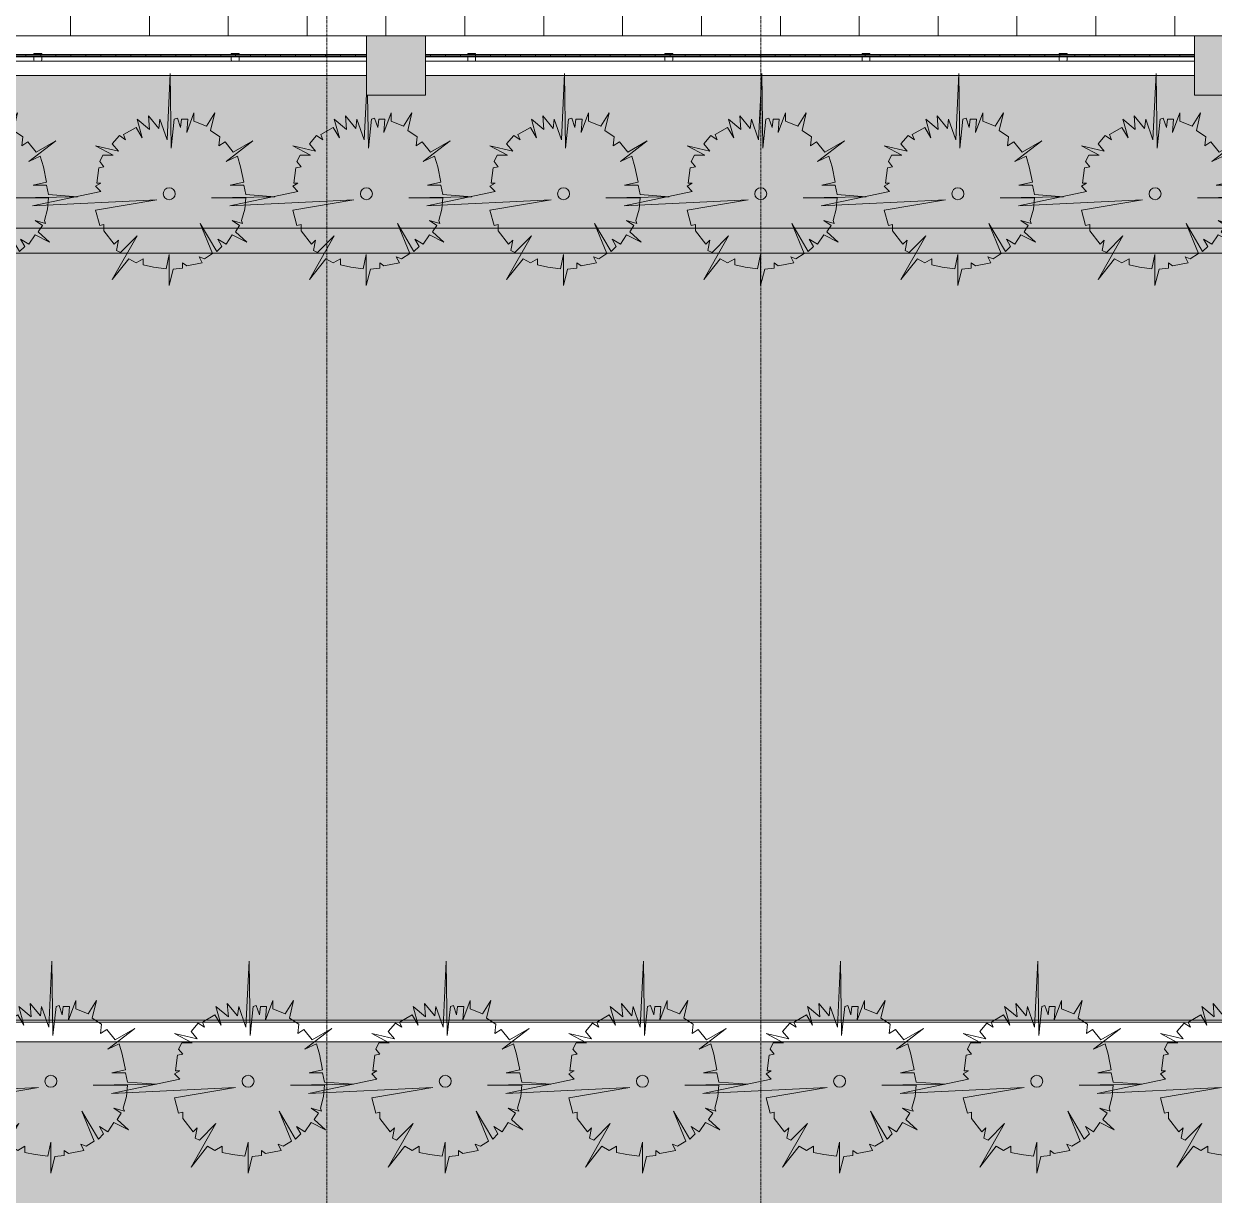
# Model space of a CAD drawing. Header units: millimetres. Extents: x 5357 to 259384, y -16348 to 109893.
# Drawn here: x 104415 to 110452, y 78541 to 84480 of the extents above; entities that cross this region are included whole.
import ezdxf

# ---------------------------------------------------------------- set-up
doc = ezdxf.new("R2010")
doc.units = ezdxf.units.MM
doc.linetypes.add('Double dash', pattern=[41.999998, 12, -6, 6, -6, 6, -6])
doc.linetypes.add('Grid Line', pattern=[22.225, 12.7, -3.175, 3.175, -3.175])
for name, color, linetype, lineweight in [('A-FLOR', 192, 'Continuous', 9), ('A-FLOR-HRAL', 11, 'Continuous', 9), ('A-FLOR-PATT', 8, 'Continuous', 9), ('A-WALL', 113, 'Continuous', 9), ('C-PROP-LINE', 91, 'Double dash', 18), ('G-IMPT', 8, 'Continuous', 9), ('L-PLNT-1', 7, 'Continuous', 9), ('S-COLS', 52, 'Continuous', 9), ('S-COLS-3', 53, 'Continuous', 9), ('S-COLS-5', 52, 'Continuous', 18), ('S-GRID-1', 1, 'Grid Line', 9)]:
    doc.layers.add(name, color=color, linetype=linetype, lineweight=lineweight)
pattern_1 = [(0, (167.64, 11.2), (558.8, 558.8), [83.82, -16.764, 22.352, -16.764, -419.1]), (0, (167.64, 11.2), (558.8, 558.8), [-139.7, 83.82, -335.28]), (0, (139.7, 27.94), (558.8, 558.8), [55.88, -41.91, 83.82, -41.91, -335.28]), (0, (139.7, 27.94), (558.8, 558.8), [-223.52, 55.88, -279.4]), (0, (335.3, 251.46), (558.8, 558.8), [69.85, -27.94, 69.85, -391.16]), (0, (55.9, 363.2), (558.8, 558.8), [27.94, -55.88, 27.94, -447.04]), (90, (111.76, 363.2), (-558.8, 558.8), [50.292, -508.508]), (90, (279.4, 27.94), (-558.8, 558.8), [55.88, -502.92]), (90, (419.1, 251.46), (-558.8, 558.8), [55.88, -502.92]), (45, (352.04, 22.35), (0, 558.7996), [55.88, -734.383]), (135, (206.76, 22.35), (-558.7996, 0), [55.88, -734.383]), (63.435, (335.28, 25.15), (-0.0005, 558.8001), [55.88, -1193.635]), (75.964, (307.34, 27.94), (-0.00237, 558.80038), [55.88, -2248.111]), (75.964, (447.04, 251.46), (-0.00237, 558.80038), [44.704, -2259.287]), (75.964, (122.94, 363.22), (-0.00237, 558.80038), [39.116, -2264.875]), (104.036, (251.46, 27.94), (0.00237, 558.80038), [55.88, -2248.111]), (104.036, (391.16, 251.46), (0.00237, 558.80038), [44.704, -2259.287]), (104.036, (100.58, 363.22), (0.00237, 558.80038), [39.116, -2264.875]), (116.565, (223.52, 25.15), (0.0005, 558.8001), [55.88, -1193.634])]

# ---------------------------------------------------------------- blocks, each defined once
blk = doc.blocks.new('M_Concrete-Rectangular-Column2 - 300x300-2025390-TKCS_MB CẢNH QUAN CÂY XANH')
at = {"layer": 'S-COLS-3'}
blk.add_hatch(color=256, dxfattribs=at).paths.add_polyline_path([(-150, 150), (-150, -150), (150, -150), (150, 150)])
at = {"layer": 'S-COLS-5'}
for p, q in [((-150, 150), (150, 150)), ((-150, -150), (-150, 150)), ((150, 150), (150, -150)), ((150, -150), (-150, -150))]:
    blk.add_line(p, q, dxfattribs=at)
blk = doc.blocks.new('NBS_CLDPhysicalSecuritySystems_MtlMeshPnlFncngSym_CLDModsecSecurusS3_InfillPanel - NBS_CLDPhysicalSecuritySystems_MtlMeshPnlFncngSym_CLDModsecSecurusS2_InfillPanel-2369432-TKCS_MB CẢNH QUAN CÂY XANH')
at = {"layer": 'A-FLOR-HRAL'}
h = blk.add_hatch(dxfattribs=at)
h.set_pattern_fill('FP_39', color=256, style=0, pattern_type=2)
h.set_pattern_definition([(180, (609.6, 0), (-2e-15, 13), []), (90, (609.6, 0), (76, -5e-15), [])])
h.paths.add_polyline_path([(0, -6), (3900, -6), (3900, 6), (0, 6)])
for p, q in [((0, 6), (3900, 6)), ((214, 11), (254, 11)), ((214, 6), (214, 11)), ((254, 6), (214, 6)), ((254, 11), (254, 6)), ((1214, 11), (1254, 11)), ((1214, 6), (1214, 11)), ((1254, 6), (1214, 6)), ((1254, 11), (1254, 6)), ((2214, 11), (2254, 11)), ((2214, 6), (2214, 11)), ((2254, 6), (2214, 6)), ((2254, 11), (2254, 6)), ((3214, 11), (3254, 11)), ((3214, 6), (3214, 11)), ((3254, 6), (3214, 6)), ((3254, 11), (3254, 6)), ((3900, -6), (0, -6)), ((0, -27), (218, -27)), ((214, -6), (254, -6)), ((214, -23), (214, -6)), ((250, -27), (218, -27)), ((250, -27), (1218, -27)), ((254, -6), (254, -23)), ((1214, -6), (1254, -6)), ((1214, -23), (1214, -6)), ((1250, -27), (1218, -27)), ((1250, -27), (2218, -27)), ((1254, -6), (1254, -23)), ((2214, -6), (2254, -6)), ((2214, -23), (2214, -6)), ((2250, -27), (2218, -27)), ((2250, -27), (3218, -27)), ((2254, -6), (2254, -23)), ((3214, -6), (3254, -6)), ((3214, -23), (3214, -6)), ((3250, -27), (3218, -27)), ((3250, -27), (3900, -27)), ((3254, -6), (3254, -23))]:
    blk.add_line(p, q, dxfattribs=at)
for centre, start, end in [((218, -23), 180, 270), ((250, -23), 270, 0), ((1218, -23), 180, 270), ((1250, -23), 270, 0), ((2218, -23), 180, 270), ((2250, -23), 270, 0), ((3218, -23), 180, 270), ((3250, -23), 270, 360)]:
    blk.add_arc(centre, 4, start, end, dxfattribs=at)
blk = doc.blocks.new('CAY MAI VAN PHUC - CAY DUC SOC_dwg-2256080-TKCS_MB CẢNH QUAN CÂY XANH')
at = {"layer": 'G-IMPT', "flags": 128}
blk.add_lwpolyline([(32.8, 479.5), (12.9, 293.4), (6.2, 771.8), (-13.8, 346.6), (-60.3, 479.5), (-67, 419.7), (-133.5, 499.4), (-126.8, 413), (-206.6, 479.5), (-173.4, 359.9), (-213.3, 426.3), (-293.1, 379.8), (-279.8, 346.6), (-319.7, 373.2), (-366.2, 320), (-326.3, 273.5), (-472.6, 306.7), (-359.6, 246.9), (-426.1, 246.9), (-446, 207.1), (-419.4, 173.8), (-452.7, 167.2), (-466, 67.5), (-439.4, 67.5), (-472.6, 47.6), (-439.4, 14.4), (-878.3, -78.6), (-80.3, -38.8), (-472.6, -105.2), (-446, -204.9), (-419.4, -198.2), (-419.4, -238.1), (-352.9, -324.5), (-326.3, -297.9), (-339.6, -364.4), (-313, -377.6), (-206.6, -271.3), (-366.2, -550.4), (-259.8, -417.5), (-213.3, -444.1), (-166.7, -417.5), (-166.7, -457.4), (-100.2, -470.7), (-19.9, -481.4), (-0.5, -390.9), (-0.5, -590.3), (26.2, -484), (86, -477.3), (86, -444.1), (112.6, -464), (212.4, -444.1), (192.4, -404.2), (225.7, -417.5), (278.9, -384.3), (199.1, -191.6), (305.5, -371), (338.7, -337.8), (312.1, -291.3), (365.3, -324.5), (405.2, -264.7), (498.3, -311.2), (425.2, -244.8), (451.8, -204.9), (405.2, -171.7), (471.7, -191.6), (465.1, -171.7), (485, -98.6), (491.7, -25.5), (272.2, -25.5), (677.9, -18.8), (491.7, -5.6), (478.4, 54.2), (391.9, 54.2), (478.4, 74.2), (458.4, 173.8), (438.5, 240.3), (365.3, 207.1), (538.2, 340), (411.9, 266.9), (358.7, 333.3), (318.8, 306.7), (325.4, 366.5), (265.6, 406.4), (292.2, 519.4), (239, 433), (159.2, 466.2), (159.2, 519.4), (112.6, 393.1), (119.3, 479.5), (79.4, 479.5), (72.7, 426.3), (52.8, 486.1)], close=True, dxfattribs=at)
at = {"layer": 'G-IMPT'}
blk.add_circle((0, 0), 38.6, dxfattribs=at)
blk = doc.blocks.new('CAY MAI VAN PHUC - CAY BONG TRANG-2256081-TKCS_MB CẢNH QUAN CÂY XANH')
at = {"xscale": 0.7894736842105263, "yscale": 0.7894736842105263, "zscale": 0.7894736842105263}
blk.add_blockref('CAY MAI VAN PHUC - CAY DUC SOC_dwg-2256080-TKCS_MB CẢNH QUAN CÂY XANH', (0, 0), dxfattribs=at)
blk = doc.blocks.new('CAY MAI VAN PHUC - CAY DUC SOC_dwg-V348-TKCS_MB CẢNH QUAN CÂY XANH')
at = {"layer": 'G-IMPT', "flags": 128}
for points in [[(0, 639.7), (-13.8, 346.6), (-60.3, 479.5), (-67, 419.7), (-133.5, 499.4), (-126.8, 413), (-206.6, 479.5), (-173.4, 359.9), (-213.3, 426.3), (-293.1, 379.8), (-279.8, 346.6), (-319.7, 373.2), (-366.2, 320), (-326.3, 273.5), (-472.6, 306.7), (-359.6, 246.9), (-426.1, 246.9), (-446, 207.1), (-419.4, 173.8), (-452.7, 167.2), (-466, 67.5), (-439.4, 67.5), (-472.6, 47.6), (-439.4, 14.4), (-878.3, -78.6), (-80.3, -38.8), (-472.6, -105.2), (-446, -204.9), (-419.4, -198.2), (-419.4, -238.1), (-352.9, -324.5), (-326.3, -297.9), (-339.6, -364.4), (-313, -377.6), (-206.6, -271.3), (-366.2, -550.4), (-259.8, -417.5), (-213.3, -444.1), (-166.7, -417.5), (-166.7, -457.4), (-100.2, -470.7), (-19.9, -481.4), (-0.5, -390.9), (-0.5, -590.3), (26.2, -484), (86, -477.3), (86, -444.1), (112.6, -464), (212.4, -444.1), (192.4, -404.2), (225.7, -417.5), (278.9, -384.3), (199.1, -191.6), (305.5, -371), (338.7, -337.8), (312.1, -291.3), (365.3, -324.5), (405.2, -264.7), (498.3, -311.2), (425.2, -244.8), (451.8, -204.9), (405.2, -171.7), (471.7, -191.6), (465.1, -171.7), (485, -98.6), (491.7, -25.5), (272.2, -25.5), (677.9, -18.8), (491.7, -5.6), (478.4, 54.2), (391.9, 54.2), (478.4, 74.2), (458.4, 173.8), (438.5, 240.3), (365.3, 207.1), (538.2, 340), (411.9, 266.9), (358.7, 333.3), (318.8, 306.7), (325.4, 366.5), (265.6, 406.4), (292.2, 519.4), (239, 433), (159.2, 466.2), (159.2, 519.4), (112.6, 393.1), (119.3, 479.5), (79.4, 479.5), (72.7, 426.3), (52.8, 486.1), (32.8, 479.5)], [(32.8, 479.5), (12.9, 293.4), (8.1, 633.3)]]:
    blk.add_lwpolyline(points, dxfattribs=at)
at = {"layer": 'G-IMPT'}
blk.add_circle((0, 0), 38.6, dxfattribs=at)
blk = doc.blocks.new('CAY MAI VAN PHUC - CAY BONG TRANG-V349-TKCS_MB CẢNH QUAN CÂY XANH')
at = {"xscale": 0.7894736842105263, "yscale": 0.7894736842105263, "zscale": 0.7894736842105263}
blk.add_blockref('CAY MAI VAN PHUC - CAY DUC SOC_dwg-V348-TKCS_MB CẢNH QUAN CÂY XANH', (0, 0), dxfattribs=at)
blk = doc.blocks.new('Family - ___-1476882-TKCS_MB CẢNH QUAN CÂY XANH')
at = {"layer": 'C-PROP-LINE'}
blk.add_line((33103.5, 84418.2), (127801.6, 84418.2), dxfattribs=at)

msp = doc.modelspace()

# ---------------------------------------------------------------- hatches: boundary and pattern name
at = {"layer": 'A-FLOR-PATT'}
h = msp.add_hatch(dxfattribs=at)
h.set_pattern_fill('FP_14', color=256, style=0, pattern_type=2)
h.set_pattern_definition([(90, (81451.8, 48336.34), (-400, 2e-14), []), (180, (81451.8, 48336.34), (-5e-14, -400), [])])
h.paths.add_polyline_path([(14081.4, -16346.6), (14081.4, 79336.3), (14075, 79693.3), (14055.9, 80049.7), (14024.1, 80405.3), (13979.6, 80759.5), (13922.5, 81111.9), (13852.8, 81462), (13770.7, 81809.4), (13676.3, 82153.7), (13569.6, 82494.3), (13450.9, 82831), (13320.2, 83163.2), (13177.7, 83490.5), (13023.6, 83812.5), (12858.2, 84128.8), (12681.5, 84439), (12493.9, 84742.7), (12295.6, 85039.6), (12086.8, 85329.1), (11867.8, 85611), (11638.9, 85884.9), (11400.3, 86150.5), (11152.4, 86407.4), (10895.5, 86655.3), (10630, 86893.8), (10356.1, 87122.8), (10074.1, 87341.7), (9784.6, 87550.5), (9487.8, 87748.9), (9184.1, 87936.5), (8873.9, 88113.1), (8557.5, 88278.6), (8235.5, 88432.7), (7908.2, 88575.1), (7576, 88705.8), (7239.4, 88824.6), (6898.7, 88931.3), (6554.4, 89025.7), (6207, 89107.8), (5856.9, 89177.4), (5504.5, 89234.6), (5357.2, 89253.1), (5357.2, 82031.9), (10052.8, 77336.3), (10052.8, -16346.6), (12634.7, -16346.6)])
h.paths.add_polyline_path([(156536.3, -16346.6), (157794.6, -16346.6), (157794.6, -16328.2), (152779.3, -16328.2), (152779.3, -16346.6)])
h.paths.add_polyline_path([(27698.7, -16346.6), (135159.4, -16346.6), (135197.8, -16328.2), (75180.7, -16328.2), (75180.7, -12330.8), (31070.8, -12330.8), (26103.5, -7352), (26103.5, 40986.3), (24603.5, 40986.3), (22103.5, 38486.3), (22103.5, -8023.3), (22132.9, -8371.9), (22174.4, -8719.2), (22228.1, -9064.9), (22293.8, -9408.5), (22371.5, -9749.6), (22461, -10087.7), (22562.4, -10422.5), (22675.4, -10753.6), (22799.9, -11080.5), (22935.8, -11402.8), (23082.8, -11720.2), (23240.9, -12032.3), (23409.7, -12338.6), (23589.2, -12638.9), (23779.1, -12932.6), (23979.2, -13219.6), (24189.1, -13499.4), (24408.7, -13771.7), (24637.7, -14036.1), (24875.9, -14292.4), (25122.8, -14540.1), (25378.2, -14779.1), (25641.9, -15009), (25913.4, -15229.6), (26192.5, -15440.5), (26478.7, -15641.5), (26771.9, -15832.4), (27071.5, -16012.9), (27377.3, -16182.8), (27688.8, -16342)])
h.paths.add_polyline_path([(134801.5, 7588.2), (138601.6, 7588.2), (138601.6, 34637.4), (140779.3, 34637.4), (140779.3, 38986.3), (138279.3, 40986.3), (134801.5, 40986.3), (134801.5, 7888.2)])
h.paths.add_polyline_path([(152779.3, 34637.4), (157794.6, 34637.4), (157794.6, 109893.5), (152779.3, 109893.5), (152779.3, 46773.4)])
h.paths.add_polyline_path([(134801.6, 45986.3), (138279.3, 45986.3), (140779.3, 47986.3), (140779.3, 77336.3), (140773.2, 77721), (140754.7, 78105.2), (140723.9, 78488.6), (140680.8, 78870.9), (140625.5, 79251.5), (140558.1, 79630.2), (140478.5, 80006.6), (140386.9, 80380.2), (140283.4, 80750.7), (140168, 81117.6), (140041, 81480.7), (139902.4, 81839.5), (139752.3, 82193.7), (139591, 82542.9), (139418.5, 82886.8), (139235.2, 83224.9), (139041.1, 83557), (138836.4, 83882.8), (138621.4, 84201.7), (138396.3, 84513.7), (138161.3, 84818.2), (137916.7, 85115.1), (137662.7, 85403.9), (137399.5, 85684.5), (137127.5, 85956.5), (136842.7, 86223.5), (136558.1, 86473.7), (136261.2, 86718.3), (135956.7, 86953.3), (135644.7, 87178.4), (135325.8, 87393.4), (135000.1, 87598), (134668, 87792.2), (134329.8, 87975.5), (133986, 88148), (133636.7, 88309.3), (133282.6, 88459.3), (132923.7, 88598), (132560.6, 88725), (132193.7, 88840.4), (131823.2, 88943.9), (131449.6, 89035.5), (131073.3, 89115), (130694.5, 89182.5), (130313.9, 89237.8), (129931.6, 89280.9), (129548.2, 89311.7), (129164, 89330.2), (128779.3, 89336.3), (87752.6, 89336.3), (85252.6, 86836.3), (85252.6, 84418.2), (127801.6, 84418.2), (134801.6, 77417.7), (134801.6, 45986.4)])
h.paths.add_polyline_path([(24724.1, 45986.3), (26103.5, 45986.3), (26103.5, 77418.2), (33103.5, 84418.2), (75452.6, 84418.2), (75452.6, 86836.3), (72952.6, 89336.3), (32081.4, 89336.3), (31731.6, 89330.2), (31382.3, 89311.9), (31033.8, 89281.3), (30686.6, 89238.6), (30341.1, 89183.8), (29997.8, 89116.9), (29657, 89038), (29319.2, 88947.3), (28984.7, 88844.8), (28654, 88730.7), (28327.6, 88605), (28005.7, 88468.1), (27688.8, 88319.9), (27377.3, 88160.8), (27071.5, 87990.9), (26771.9, 87810.4), (26478.7, 87619.5), (26192.5, 87418.5), (25913.4, 87207.6), (25641.9, 86987), (25378.2, 86757.1), (25122.8, 86518.1), (24832.3, 86223.5), (24637.7, 86014.1), (24408.7, 85749.7), (24189.1, 85477.4), (23979.2, 85197.6), (23779.1, 84910.6), (23589.2, 84616.8), (23409.7, 84316.6), (23240.9, 84010.3), (23082.8, 83698.2), (22935.8, 83380.8), (22799.9, 83058.5), (22675.4, 82731.6), (22562.4, 82400.5), (22461, 82065.7), (22371.5, 81727.6), (22293.8, 81386.5), (22228.1, 81042.9), (22174.4, 80697.2), (22132.9, 80349.9), (22103.5, 80001.3), (22103.5, 48486.3), (24603.5, 45986.3)])
h.paths.add_polyline_path([(5357.2, 97336.3), (130779.3, 97336.3), (131136.3, 97342.7), (131492.7, 97361.8), (131848.3, 97393.6), (132202.5, 97438.1), (132554.9, 97495.2), (132905, 97564.9), (133252.4, 97647), (133596.7, 97741.4), (133937.3, 97848.1), (134274, 97966.8), (134606.2, 98097.5), (134933.5, 98240), (135255.5, 98394.1), (135571.8, 98559.5), (135882, 98736.2), (136185.8, 98923.8), (136482.6, 99122.1), (136772.1, 99330.9), (137054, 99549.9), (137328, 99778.8), (137593.5, 100017.4), (137850.4, 100265.3), (138098.3, 100522.2), (138336.8, 100787.7), (138565.8, 101061.6), (138784.8, 101343.6), (138993.6, 101633.1), (139191.9, 101929.9), (139379.5, 102233.6), (139556.1, 102543.8), (139721.6, 102860.2), (139875.7, 103182.2), (140018.1, 103509.5), (140148.8, 103841.7), (140267.6, 104178.3), (140374.3, 104519), (140468.7, 104863.3), (140550.8, 105210.7), (140620.5, 105560.8), (140682, 105948.5), (140722.1, 106267.4), (140753.9, 106622.9), (140773, 106979.4), (140779.3, 107336.3), (140779.3, 109893.5), (135779.3, 109893.5), (135779.3, 107336.3), (130779.3, 102336.3), (5357.2, 102336.3), (5357.2, 99924.4)])
h = msp.add_hatch(dxfattribs=at)
h.set_pattern_fill('FP_23', color=256, style=0, pattern_type=2)
h.set_pattern_definition(pattern_1)
h.paths.add_polyline_path([(134501.6, 61586.3), (134501.6, 61698.2), (134601.5, 61698.2), (134601.5, 65498.2), (134501.6, 65498.2), (134501.6, 65798.2), (134601.5, 65798.2), (134601.5, 69598.2), (134501.6, 69598.2), (134501.6, 69898.2), (134601.5, 69898.2), (134601.5, 73698.2), (134501.6, 73698.2), (134501.6, 73998.2), (134601.5, 73998.2), (134601.5, 77118.2), (134501.6, 77118.2), (134501.6, 77294), (134377.4, 77418.2), (134448.1, 77488.9), (131278.2, 80658.8), (131207.5, 80588.1), (130995.4, 80800.2), (131066.1, 80870.9), (127872.3, 84064.7), (127801.6, 83994), (127677.4, 84118.2), (127501.6, 84118.2), (127501.6, 84218.2), (123252.6, 84218.2), (123252.6, 84118.2), (122952.6, 84118.2), (122952.6, 84218.2), (119052.6, 84218.2), (119052.6, 84118.2), (118752.6, 84118.2), (118752.6, 84218.2), (114852.6, 84218.2), (114852.6, 84118.2), (114552.6, 84118.2), (114552.6, 84218.2), (110652.6, 84218.2), (110652.6, 84118.2), (110352.6, 84118.2), (110352.6, 84218.2), (106452.6, 84218.2), (106452.6, 84118.2), (106152.6, 84118.2), (106152.6, 84218.2), (102252.6, 84218.2), (102252.6, 84118.2), (101952.6, 84118.2), (101952.6, 84218.2), (98052.6, 84218.2), (98052.6, 84118.2), (97752.6, 84118.2), (97752.6, 84218.2), (93852.6, 84218.2), (93852.6, 84118.2), (93552.6, 84118.2), (93552.6, 84218.2), (89652.6, 84218.2), (89652.6, 84118.2), (89352.6, 84118.2), (89352.6, 84218.2), (85452.6, 84218.2), (85452.6, 84118.2), (85359.8, 84118.2), (85366.1, 84038.1), (85387.9, 83940.7), (85411.4, 83871.4), (85452.6, 83788.4), (85502, 83714.5), (85561.8, 83646.2), (85630.1, 83586.3), (85705.6, 83535.9), (85787, 83495.8), (85872.9, 83466.6), (85962, 83448.9), (86052.6, 83442.9), (128221.4, 83442.9), (133911.5, 77756.8), (133913.8, 62056.5), (133920.3, 61998.1), (133941.1, 61921.3), (133964.9, 61863.9), (134005.1, 61798.3), (134055, 61739.9), (134113.5, 61689.9), (134179, 61649.7), (134260.7, 61617.8), (134324.8, 61602.4), (134401.5, 61596.3), (134501.6, 61596.3), (134501.6, 61586.3)])
h = msp.add_hatch(dxfattribs=at)
h.set_pattern_fill('FP_57', color=256, style=0, pattern_type=2)
h.set_pattern_definition([(37.5, (0, 0), (-17.8824, 546.968), [7.376, -424.107, 7.376, -475.204, -461.289]), (37.5, (0, 0), (-17.8824, 546.968), [-914.063, 7.376, -453.913]), (7.5, (0, 0), (502.3874, 801.1234), [7.376, -225.398, 7.376, -381.526, -149.032]), (7.5, (0, 0), (502.3874, 801.1234), [-621.676, 7.376, -141.656]), (327.5, (-349.16, 0), (884.0133, 1.6066), [7.376, -134.559, 7.376, -503.591, -667.095]), (327.5, (-349.16, 0), (884.0133, 1.6066), [-652.902, 7.376, -659.719]), (317.5, (-349.16, 0), (853.3503, 249.1463), [7.376, -63.591, 7.376, -327.591, -383.225]), (317.5, (-349.16, 0), (853.3503, 249.1463), [-405.935, 7.376, -375.849])])
h.paths.add_polyline_path([(134401.5, 61466.3), (134501.6, 61466.3), (134501.6, 61596.3), (134401.5, 61596.3), (134324.8, 61602.4), (134250.1, 61620.3), (134179, 61649.7), (134113.5, 61689.9), (134055, 61739.9), (134005.1, 61798.3), (133964.9, 61863.9), (133935.5, 61934.9), (133917.5, 62009.7), (133911.5, 62086.3), (133911.5, 77756.8), (128221.4, 83442.9), (86052.6, 83442.9), (85962, 83448.9), (85872.9, 83466.6), (85787, 83495.8), (85705.6, 83535.9), (85630.1, 83586.3), (85561.8, 83646.2), (85502, 83714.5), (85451.5, 83789.9), (85411.4, 83871.4), (85382.2, 83957.3), (85364.5, 84046.4), (85359.8, 84118.2), (85233.7, 84118.2), (85238.5, 84038.1), (85256.4, 83940.7), (85285.9, 83846.2), (85326.5, 83755.9), (85377.7, 83671.1), (85438.8, 83593.2), (85508.8, 83523.2), (85586.8, 83462.1), (85671.5, 83410.9), (85761.8, 83370.2), (85856.3, 83340.8), (85953.7, 83322.9), (86052.6, 83316.9), (128167.5, 83316.9), (133781.5, 77703), (133781.5, 62086.3), (133787.8, 61998.1), (133806.6, 61911.7), (133837.5, 61828.8), (133879.9, 61751.1), (133932.9, 61680.3), (133995.5, 61617.8), (134066.3, 61564.8), (134143.9, 61522.4), (134226.8, 61491.5), (134313.2, 61472.6)])
h = msp.add_hatch(dxfattribs=at)
h.set_pattern_fill('FP_25', color=256, style=0, pattern_type=2)
h.set_pattern_definition([(49.953, (0, 310.95), (480.9659, -42.0109), [50.243, -552.673]), (355.008, (0, 310.95), (-93.0384, 503.553), [40.233, -442.564]), (100.468, (40.1, 307.45), (387.9288, 461.541), [42.673, -469.403]), (46.137, (0, 444.84), (715.6498, -110.8015), [75.373, -829.101]), (96.647, (59.64, 435.6), (626.742, 652.125), [64.007, -704.082]), (351.199, (0, 444.84), (626.7425, 652.1248), [60.348, -663.829]), (20.968, (67.06, 411.37), (400.2616, -269.5331), [50.281, -553.094]), (326.044, (67.06, 411.37), (163.1585, 485.449), [40.213, -442.34]), (71.423, (100.4, 388.9), (563.4187, 215.92), [42.678, -469.456]), (37.454, (0, 310.95), (8.15357, 222.8547), [7.372, -429.565, 7.372, -441.627, -443.973]), (37.454, (0, 310.95), (8.15357, 222.8547), [-885.935, 7.372, -436.601]), (7.488, (0, 310.95), (176.40226, 264.03816), [7.376, -248.771, 7.376, -419.759, -169.312]), (7.488, (0, 310.95), (176.40226, 264.03816), [-683.281, 7.376, -161.936]), (327.543, (-149.53, 310.95), (357.9598, -15.0997), [7.373, -160.187, 7.373, -515.414, -693.697]), (327.543, (-149.53, 310.95), (357.9598, -15.0997), [-690.346, 7.373, -686.325]), (317.547, (-216.6, 310.95), (391.0618, 67.01274), [7.371, -210.396, 7.371, -339.716, -492.488]), (317.547, (-216.6, 310.95), (391.0618, 67.01274), [-564.854, 7.371, -485.118])])
h.paths.add_polyline_path([(111875.3, 79428.2), (124801.6, 79428.2), (128158.5, 83316.9), (97765.9, 83316.9), (100352.6, 79428.2), (107033.5, 79428.2)])
h = msp.add_hatch(dxfattribs=at)
h.set_pattern_fill('FP_23', color=256, style=0, pattern_type=2)
h.set_pattern_definition(pattern_1)
h.paths.add_polyline_path([(127279.7, 17346.9), (128821.3, 17348), (128913.1, 17354.5), (129012.7, 17373), (129095.6, 17396.9), (129203.1, 17443.5), (129291.6, 17495), (129356.5, 17541.1), (129431, 17607.6), (129497.5, 17682), (129555.2, 17763.4), (129603.5, 17850.8), (129641.7, 17943), (129669.3, 18038.9), (129686.7, 18149), (129691.6, 18236.9), (129691.6, 33727.4), (128462.6, 33727.4), (128462.6, 33737.4), (127262.6, 33737.4), (127262.6, 27336.9), (127252.6, 27336.9), (127252.6, 25721.9), (127262.6, 25721.9), (127262.6, 19136.9), (127252.6, 19136.9), (127252.6, 17346.9)])
h.paths.add_polyline_path([(127262.6, 37137.4), (129701.6, 37137.4), (129701.6, 40386.3), (129693.8, 40471.7), (129671.1, 40555.4), (129647.1, 40613.3), (129606.1, 40680.2), (129555.2, 40739.9), (129495.5, 40790.8), (129426.5, 40832.7), (129356.1, 40861.9), (129279.8, 40880.2), (129201.6, 40886.3), (128501.6, 40886.3), (128501.6, 61586.3), (129201.6, 61586.3), (129287, 61594.2), (129370.7, 61616.8), (129428.6, 61640.8), (129495.5, 61681.8), (129555.2, 61732.8), (129606.1, 61792.4), (129647.1, 61859.3), (129677.2, 61931.8), (129695.5, 62008.1), (129701.6, 62086.3), (129700.3, 74388.5), (129695.3, 74585.1), (129676.5, 74832.7), (129645.1, 75078.9), (129601.3, 75323.3), (129545.2, 75565.1), (129476.9, 75803.8), (129396.6, 76038.7), (129304.5, 76269.3), (129200.9, 76494.9), (129085.9, 76714.9), (128959, 76930.4), (128817.7, 77143.9), (128666.7, 77348.2), (128506.4, 77543.2), (128337.2, 77728.8), (128159.4, 77904.8), (127973.6, 78071), (127780.1, 78227), (127579.5, 78372.8), (127372.1, 78507.9), (127154.9, 78634.2), (126917.8, 78755.4), (126691.3, 78856.9), (126486.1, 78937.9), (126253.1, 79016.6), (126016.5, 79083.6), (125777.1, 79138.6), (125535.3, 79181.5), (125291.7, 79212.2), (125047, 79230.7), (124801.6, 79236.9), (118352.6, 79236.9), (118352.6, 78636.9), (118652.6, 78636.9), (118652.6, 78246.9), (122742.5, 78246.9), (122742.5, 78236.9), (122752.5, 78236.9), (122752.5, 79046.9), (125162.5, 79046.9), (125162.9, 78246.9), (127252.6, 78246.9), (127252.6, 76536.9), (127262.6, 76536.9), (127262.6, 69762.3), (127252.6, 69761.9), (127252.6, 68136.9), (127262.1, 68136.9), (127262.6, 61561.9), (127252.6, 61561.9), (127252.6, 59946.9), (127262.6, 59946.9), (127262.6, 53361.9), (127252.6, 53361.9), (127252.6, 51736.9), (127262.6, 51736.9), (127262.6, 45161.9), (127252.6, 45161.9), (127252.6, 43536.9), (127262.6, 43536.9), (127262.6, 37150.6)])
h.paths.add_polyline_path([(114552.6, 78246.9), (114552.6, 78636.9), (114552.6, 78639), (114552.6, 78649), (114852.6, 78649), (114852.6, 79318.2), (100352.6, 79318.2), (100172.4, 79311.5), (99993.1, 79291.8), (99836.3, 79264.3), (99668, 79222.6), (99503.1, 79169.4), (99342.2, 79104.8), (99165.7, 79017.6), (99035.8, 78943.1), (98891.7, 78846.8), (98754.7, 78740.6), (98625.3, 78625.3), (98504.2, 78501.2), (98392, 78369), (98301.8, 78246.9), (114542.6, 78246.9)])

# ---------------------------------------------------------------- linework, layer by layer
at = {"layer": 'A-FLOR'}
for p, q in [((128221.4, 83442.9), (86052.6, 83442.9)), ((86052.6, 83316.9), (128167.5, 83316.9)), ((124801.6, 79428.2), (100352.6, 79428.2))]:
    msp.add_line(p, q, dxfattribs=at)
at = {"layer": 'A-WALL'}
for p, q in [((102252.6, 84418.2), (106152.6, 84418.2)), ((106452.6, 84418.2), (110352.6, 84418.2)), ((106152.6, 84218.2), (102252.6, 84218.2)), ((110352.6, 84218.2), (106452.6, 84218.2)), ((100352.6, 79418.2), (114952.6, 79418.2)), ((114852.6, 79318.2), (100352.6, 79318.2))]:
    msp.add_line(p, q, dxfattribs=at)
at = {"layer": 'S-GRID-1'}
for p, q in [((105952.6, 80482.7), (105952.6, 85982.7)), ((108152.6, 80482.7), (108152.6, 85982.7)), ((105952.6, 20960.6), (105952.6, 80482.7)), ((108152.6, 20960.6), (108152.6, 80482.7))]:
    msp.add_line(p, q, dxfattribs=at)

# ---------------------------------------------------------------- block references
at = {"layer": 'A-FLOR-HRAL'}
for p in [(102252.6, 84318.2), (106452.6, 84318.2)]:
    msp.add_blockref('NBS_CLDPhysicalSecuritySystems_MtlMeshPnlFncngSym_CLDModsecSecurusS3_InfillPanel - NBS_CLDPhysicalSecuritySystems_MtlMeshPnlFncngSym_CLDModsecSecurusS2_InfillPanel-2369432-TKCS_MB CẢNH QUAN CÂY XANH', p, dxfattribs=at)
at = {"layer": 'C-PROP-LINE'}
msp.add_blockref('Family - ___-1476882-TKCS_MB CẢNH QUAN CÂY XANH', (0, 0), dxfattribs=at)
at = {"layer": 'L-PLNT-1'}
for name, p in [('CAY MAI VAN PHUC - CAY BONG TRANG-2256081-TKCS_MB CẢNH QUAN CÂY XANH', (104152.6, 83618.2)), ('CAY MAI VAN PHUC - CAY BONG TRANG-2256081-TKCS_MB CẢNH QUAN CÂY XANH', (105152.6, 83618.2)), ('CAY MAI VAN PHUC - CAY BONG TRANG-2256081-TKCS_MB CẢNH QUAN CÂY XANH', (107152.6, 83618.2)), ('CAY MAI VAN PHUC - CAY BONG TRANG-2256081-TKCS_MB CẢNH QUAN CÂY XANH', (108152.6, 83618.2)), ('CAY MAI VAN PHUC - CAY BONG TRANG-2256081-TKCS_MB CẢNH QUAN CÂY XANH', (109152.6, 83618.2)), ('CAY MAI VAN PHUC - CAY BONG TRANG-2256081-TKCS_MB CẢNH QUAN CÂY XANH', (110152.6, 83618.2)), ('CAY MAI VAN PHUC - CAY BONG TRANG-V349-TKCS_MB CẢNH QUAN CÂY XANH', (106152.6, 83618.2)), ('CAY MAI VAN PHUC - CAY BONG TRANG-2256081-TKCS_MB CẢNH QUAN CÂY XANH', (104552.6, 79118.2)), ('CAY MAI VAN PHUC - CAY BONG TRANG-2256081-TKCS_MB CẢNH QUAN CÂY XANH', (105552.6, 79118.2)), ('CAY MAI VAN PHUC - CAY BONG TRANG-2256081-TKCS_MB CẢNH QUAN CÂY XANH', (106552.6, 79118.2)), ('CAY MAI VAN PHUC - CAY BONG TRANG-2256081-TKCS_MB CẢNH QUAN CÂY XANH', (107552.6, 79118.2)), ('CAY MAI VAN PHUC - CAY BONG TRANG-2256081-TKCS_MB CẢNH QUAN CÂY XANH', (108552.6, 79118.2)), ('CAY MAI VAN PHUC - CAY BONG TRANG-2256081-TKCS_MB CẢNH QUAN CÂY XANH', (109552.6, 79118.2)), ('CAY MAI VAN PHUC - CAY BONG TRANG-2256081-TKCS_MB CẢNH QUAN CÂY XANH', (110552.6, 79118.2))]:
    msp.add_blockref(name, p, dxfattribs=at)
at = {"layer": 'S-COLS', "rotation": 180}
for p in [(106302.6, 84268.2), (110502.6, 84268.2)]:
    msp.add_blockref('M_Concrete-Rectangular-Column2 - 300x300-2025390-TKCS_MB CẢNH QUAN CÂY XANH', p, dxfattribs=at)

doc.saveas('drawing.dxf')
